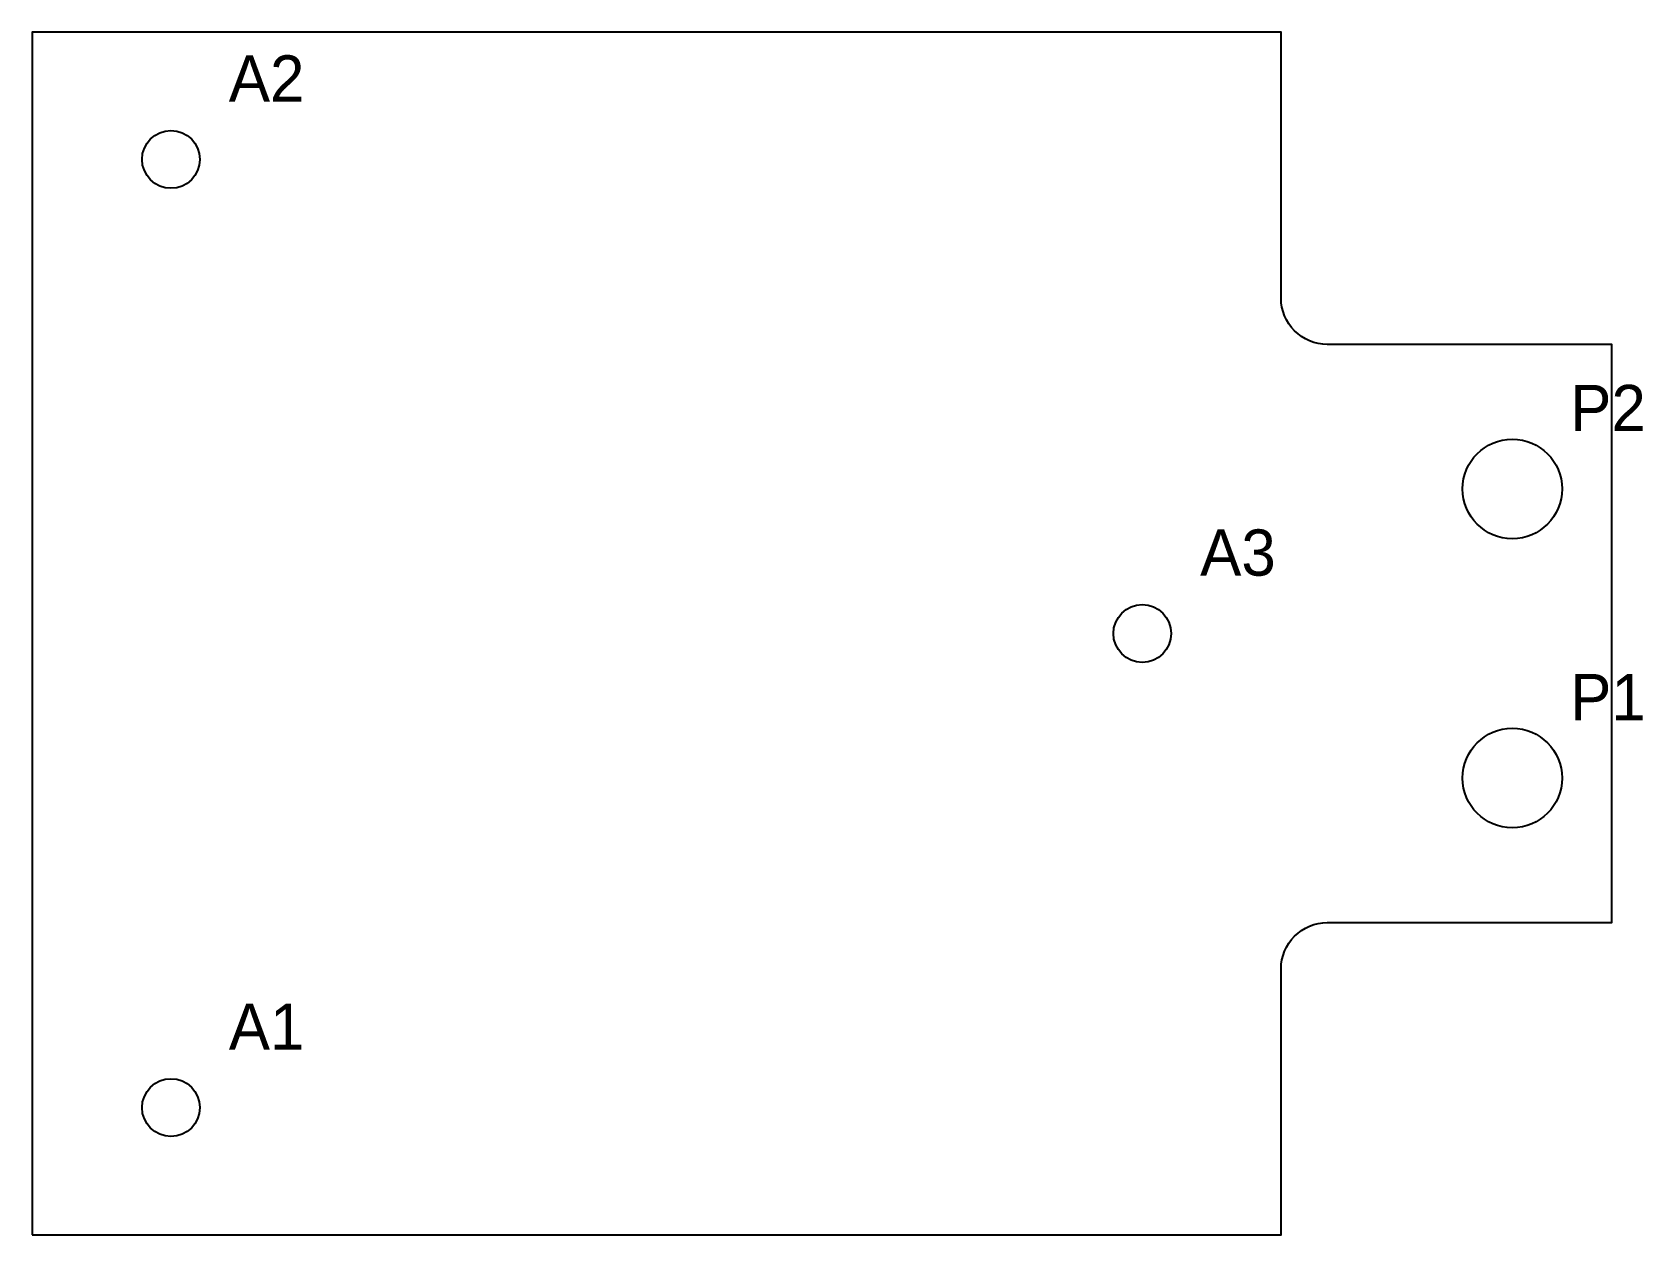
# Model space of a CAD drawing. Header units: millimetres. Extents: x 0 to 69.6, y 0 to 52.
import ezdxf

# ---------------------------------------------------------------- set-up
doc = ezdxf.new("R2010")
doc.units = ezdxf.units.MM

msp = doc.modelspace()

# ---------------------------------------------------------------- linework, layer by layer
msp.add_lwpolyline([(0, 0), (54, 0), (54, 11.5, -0.414214), (56, 13.5), (68.3, 13.5), (68.3, 38.5), (56, 38.5, -0.414214), (54, 40.5), (54, 52), (0, 52)], format="xyb", close=True)
for centre, radius in [((6, 46.5), 1.25), ((64, 32.25), 2.15), ((48, 26), 1.25), ((64, 19.75), 2.15), ((6, 5.5), 1.25)]:
    msp.add_circle(centre, radius)

# ---------------------------------------------------------------- texts
for s, p in [('A2', (8.5, 49)), ('P2', (66.5, 34.75)), ('A3', (50.5, 28.5)), ('P1', (66.5, 22.25)), ('A1', (8.5, 8))]:
    msp.add_text(s, height=2).set_placement(p)

doc.saveas('drawing.dxf')
